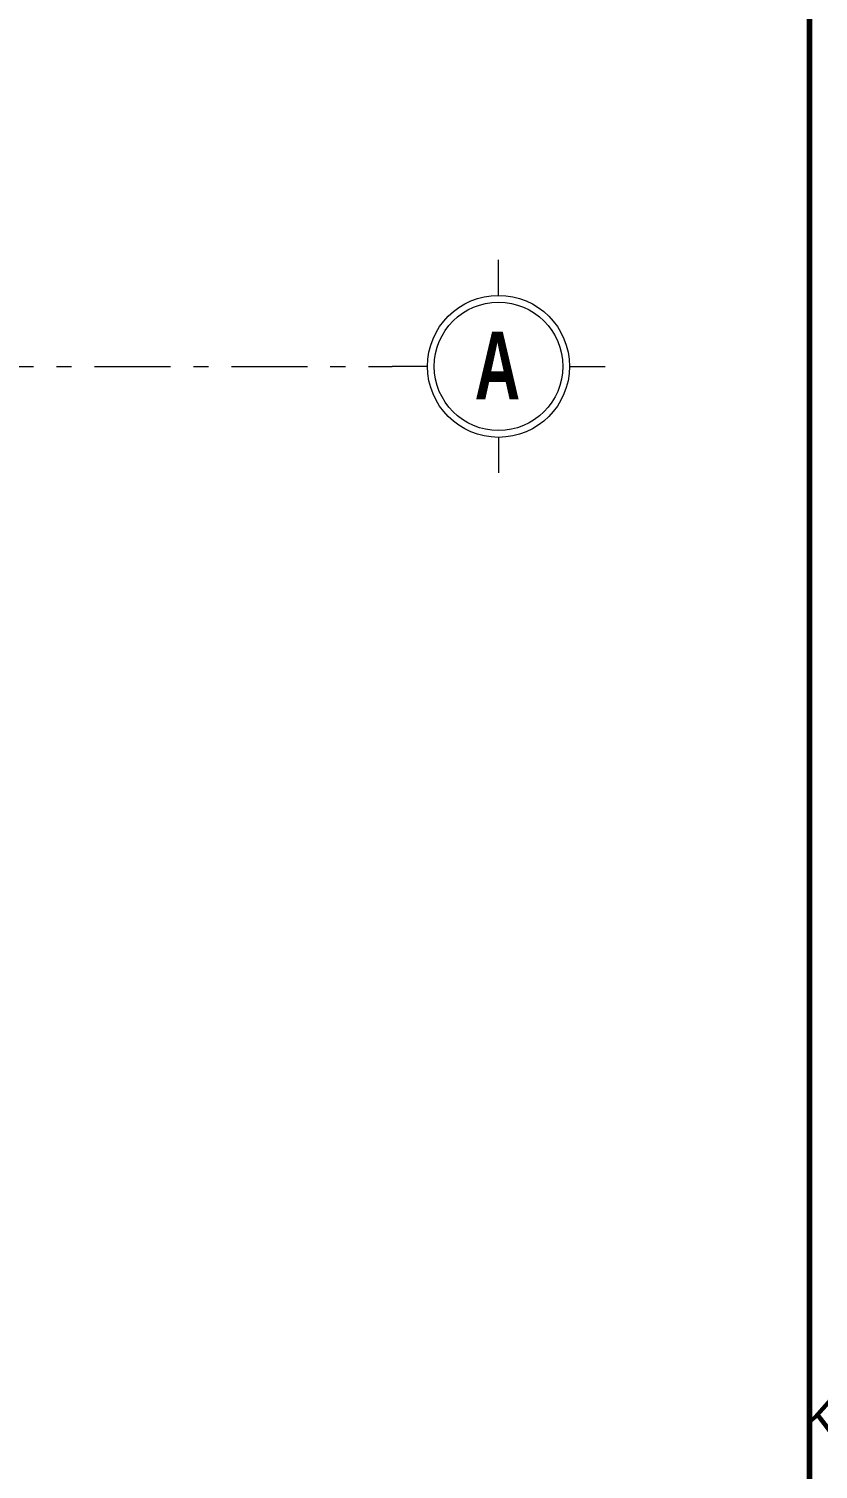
# Model space of a CAD drawing. Extents: x -2098986 to 943, y -1296280 to 73591.
# Drawn here: x -1715188 to -1712853, y -1066913 to -1062653 of the extents above; entities that cross this region are included whole.
import ezdxf
from ezdxf.enums import TextEntityAlignment as Align

# ---------------------------------------------------------------- set-up
doc = ezdxf.new("R2010")
doc.units = 0
doc.header["$LTSCALE"] = 150
doc.linetypes.add('_Tim', pattern=[9, 5, -1.5, 1, -1.5])
doc.layers.get('0').update_dxf_attribs({"lineweight": 18})
for name, color, linetype, lineweight in [('05.Text', 253, 'Continuous', 18), ('11.Khung bo', 32, 'Continuous', 50), ('LS-TRUC', 108, '_Tim', 9)]:
    doc.layers.add(name, color=color, linetype=linetype, lineweight=lineweight)
doc.layers.add('DIM', color=1, linetype='Continuous')
doc.styles.add('AVANTHB', font='')
doc.styles.add('VnAvantH', font='')
doc.styles.get('AVANTHB').set_extended_font_data('.VnAvantH', bold=True)
doc.styles.get('VnAvantH').set_extended_font_data('.VnAvantH')

# ---------------------------------------------------------------- blocks, each defined once
blk = doc.blocks.new('100')
at = {"layer": '11.Khung bo', "const_width": 26.66642171496807}
blk.add_lwpolyline([(1860912.952608051, -945239.81715016), (1860912.952608051, -916940.07710515), (1896062.629731093, -916940.07710515), (1896062.629731093, -945239.81715016)], close=True, dxfattribs=at)
blk.add_lwpolyline([(1860912.952608051, -945239.81715016), (1860912.952608051, -916940.07710515), (1896062.629731093, -916940.07710515), (1896062.629731093, -945239.81715016)], close=True, dxfattribs=at)
blk.add_lwpolyline([(1860912.952608051, -945239.81715016), (1860912.952608051, -916940.07710515), (1896062.629731093, -916940.07710515), (1896062.629731093, -945239.81715016)], close=True, dxfattribs=at)
at = {"layer": '05.Text', "style": 'VnAvantH'}
blk.add_text('KTS.lª thÕ trinh', height=197.998181233638, dxfattribs=at).set_placement((1898428.190890329, -936733.1964811767), align=Align.RIGHT)
blk = doc.blocks.new('DANHTRUC')
for p, q in [((980383.3583424512, -947346.5755081226), (980383.3583424512, -947136.5755081228)), ((979963.3582164618, -947766.5756341117), (979753.3581534672, -947766.5756341117)), ((980803.3584684402, -947766.5756341117), (981013.3585314353, -947766.5756341117)), ((980383.3583424512, -948186.575760101), (980383.3583424512, -948396.575760101))]:
    blk.add_line(p, q)
for radius in [420.0001259892014, 380.0001259892015]:
    blk.add_circle((980383.3583424512, -947766.5756341117), radius)
blk = doc.blocks.new('qqqe213123213')
at = {"layer": 'LS-TRUC', "ltscale": 0.3}
blk.add_line((-1941757.016060902, -1055984), (-1923057.016060902, -1055984), dxfattribs=at)
at = {"layer": '05.Text', "xscale": 0.5, "yscale": 0.5, "zscale": 0.5}
blk.add_blockref('DANHTRUC', (-2412933.695137636, -582100.7121829442), dxfattribs=at)
at = {"layer": '05.Text', "style": 'AVANTHB', "width": 0.7}
blk.add_text('A', height=200, dxfattribs=at).set_placement((-1922812.818275247, -1056081.679322295))

msp = doc.modelspace()

# ---------------------------------------------------------------- block references
at = {"layer": '05.Text', "xscale": 0.6000055114637588, "yscale": 0.6000055114637588, "zscale": 0.6000055114637588}
msp.add_blockref('100', (-2850527.080392852, -504773.4286252366), dxfattribs=at)
at = {"layer": 'DIM'}
msp.add_blockref('qqqe213123213', (208943.3585216336, -7666.847573805368), dxfattribs=at)

doc.saveas('drawing.dxf')
